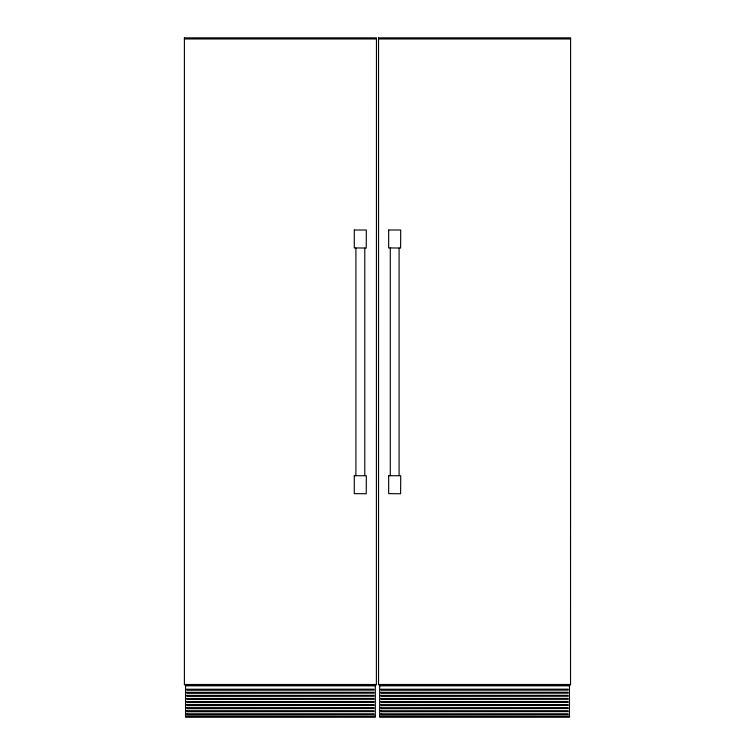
<?xml version="1.0" encoding="UTF-8"?>
<svg xmlns="http://www.w3.org/2000/svg" width="755" height="755" viewBox="0 0 755 755"><rect width="100%" height="100%" fill="white"/><g stroke="black" fill="none" stroke-linecap="round" stroke-linejoin="round"><path stroke-width="1.13" d="M184.371 38.967L376.49 38.967M378.51 38.967L570.629 38.967M376.122 684.492L184.73 684.492M570.27 684.492L378.878 684.492M185.343 685.823L375.518 685.823M379.482 685.823L569.657 685.823M375.499 716.221L185.352 716.221M569.648 716.221L379.501 716.221M390.288 248.074L390.288 475.584M364.788 475.565L364.788 248.093M355.907 248.074L355.907 475.584M399.093 475.584L399.093 248.074M185.541 684.889L185.541 717.25L375.32 717.25L375.32 684.889M379.68 684.889L379.68 717.25L569.459 717.25L569.459 684.889M184.399 37.854L184.399 684.794L376.386 684.87L376.462 37.854L184.399 37.854M378.538 37.854L378.538 684.794L570.535 684.87L570.601 37.854L378.538 37.854M186.815 689.249L186.938 690.23L374.065 690.089L373.989 689.202L186.815 689.249M186.815 692.326L186.938 693.307L374.065 693.156L373.989 692.269L186.815 692.326M186.815 695.402L186.938 696.384L374.065 696.233L373.989 695.346L186.815 695.402M186.815 698.479L186.938 699.451L374.065 699.309L373.989 698.422L186.815 698.479M186.815 701.546L186.938 702.527L374.065 702.386L373.989 701.499L186.815 701.546M186.815 704.623L186.938 705.604L374.065 705.453L373.914 704.547L186.872 704.566M186.815 707.699L186.938 708.671L374.065 708.53L373.914 707.624L186.872 707.643M186.815 710.766L186.938 711.748L374.065 711.606L373.914 710.7L186.872 710.719M186.815 713.843L186.938 714.825L374.065 714.674L373.989 713.786L186.872 713.786M380.954 689.249L381.086 690.23L568.204 690.089L568.062 689.183L380.954 689.249M380.954 692.326L381.086 693.307L568.204 693.156L568.062 692.25L380.954 692.326M380.954 695.402L381.086 696.384L568.204 696.233L568.062 695.327L380.954 695.402M380.954 698.479L381.086 699.451L568.204 699.309L568.062 698.403L380.954 698.479M380.954 701.546L381.086 702.527L568.204 702.386L568.062 701.48L380.954 701.546M380.954 704.623L381.086 705.604L568.204 705.453L568.062 704.547L380.954 704.623M380.954 707.699L381.086 708.671L568.204 708.53L568.062 707.624L380.954 707.699M380.954 710.766L381.086 711.748L568.204 711.606L568.062 710.7L380.954 710.766M380.954 713.843L381.086 714.825L568.204 714.674L568.062 713.768L380.954 713.843M354.284 230.011L354.284 247.933L366.232 248.036L366.335 230.011L354.284 230.011M388.665 230.011L388.665 247.933L400.612 248.036L400.716 230.011L388.665 230.011M354.284 475.725L354.284 493.638L366.232 493.742L366.335 475.725L354.284 475.725M388.665 475.725L388.665 493.638L400.612 493.742L400.716 475.725L388.665 475.725"/></g></svg>
